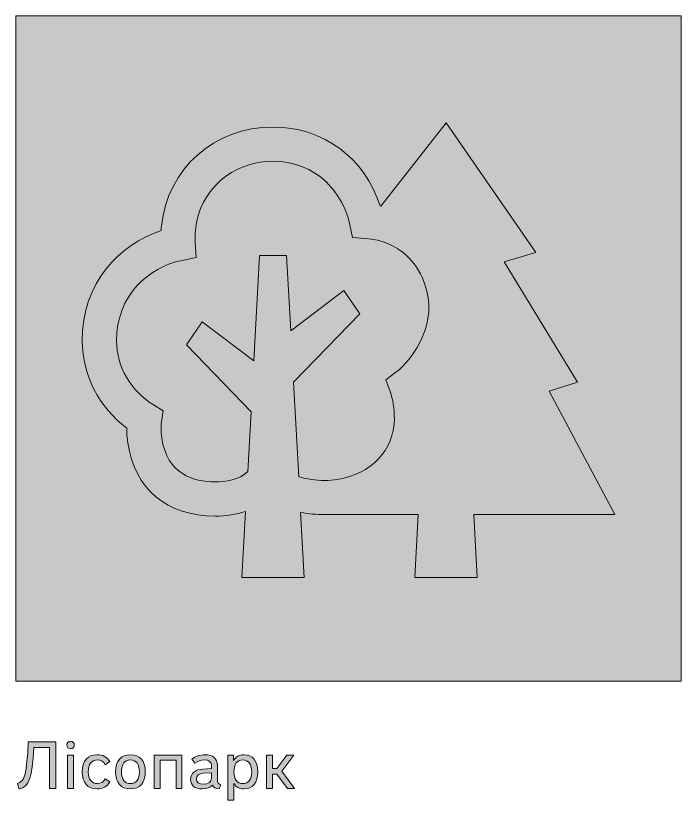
# Model space of a CAD drawing. Header units: millimetres. Extents: x -1334 to 1514, y -1037 to 10.
# Drawn here: x 813.7 to 913.7, y -596.9 to -479 of the extents above; entities that cross this region are included whole.
import ezdxf

# ---------------------------------------------------------------- set-up
doc = ezdxf.new("R2010")
doc.units = ezdxf.units.MM
doc.header["$MEASUREMENT"] = 0
doc.layers.add('bg', color=7, linetype='Continuous', lineweight=0)
doc.layers.add('icons', color=7, linetype='Continuous', lineweight=0)

# ---------------------------------------------------------------- blocks, each defined once
blk = doc.blocks.new('Block_56')
at = {"layer": 'icons', "true_color": 0x231f20, "transparency": 33554687}
h = blk.add_hatch(color=250, dxfattribs=at)
h.dxf.hatch_style = 2
edge = h.paths.add_edge_path()
edge.add_spline(control_points=[(813.97, -594.37), (815.07, -594.07), (815.36, -592.94), (815.6, -588.14), (815.6, -588.14), (819.72, -588.14), (819.72, -588.14), (819.72, -588.14), (819.72, -595.12), (819.72, -595.12), (819.72, -595.12), (818.77, -595.12), (818.77, -595.12), (818.77, -595.12), (818.77, -588.99), (818.77, -588.99), (818.77, -588.99), (816.41, -588.99), (816.41, -588.99), (816.15, -593.65), (815.78, -594.8), (814.21, -595.22), (814.21, -595.22), (813.97, -594.37), (813.97, -594.37)], knot_values=[0, 0, 0, 0, 1, 1, 1, 2, 2, 2, 3, 3, 3, 4, 4, 4, 5, 5, 5, 6, 6, 6, 7, 7, 7, 8, 8, 8, 8], degree=3, periodic=0)
h = blk.add_hatch(color=250, dxfattribs=at)
h.dxf.hatch_style = 2
edge = h.paths.add_edge_path()
edge.add_spline(control_points=[(822.39, -595.12), (822.39, -595.12), (821.49, -595.12), (821.49, -595.12), (821.49, -595.12), (821.49, -590.14), (821.49, -590.14), (821.49, -590.14), (822.39, -590.14), (822.39, -590.14), (822.39, -590.14), (822.39, -595.12), (822.39, -595.12)], knot_values=[0, 0, 0, 0, 1, 1, 1, 2, 2, 2, 3, 3, 3, 4, 4, 4, 4], degree=3, periodic=0)
edge = h.paths.add_edge_path()
edge.add_spline(control_points=[(821.94, -588.04), (822.27, -588.04), (822.51, -588.28), (822.51, -588.61), (822.51, -588.94), (822.27, -589.19), (821.94, -589.19), (821.61, -589.19), (821.37, -588.94), (821.37, -588.61), (821.37, -588.28), (821.61, -588.04), (821.94, -588.04)], knot_values=[0, 0, 0, 0, 1, 1, 1, 2, 2, 2, 3, 3, 3, 4, 4, 4, 4], degree=3, periodic=0)
h = blk.add_hatch(color=250, dxfattribs=at)
h.dxf.hatch_style = 2
edge = h.paths.add_edge_path()
edge.add_spline(control_points=[(824.6, -592.63), (824.6, -593.75), (825.12, -594.4), (826, -594.4), (826.52, -594.4), (826.88, -594.17), (827.17, -593.69), (827.17, -593.69), (827.84, -594.16), (827.84, -594.16), (827.4, -594.86), (826.81, -595.2), (825.96, -595.2), (824.52, -595.2), (823.71, -594.25), (823.71, -592.63), (823.71, -590.99), (824.53, -590.06), (825.96, -590.06), (826.8, -590.06), (827.4, -590.39), (827.84, -591.08), (827.84, -591.08), (827.17, -591.56), (827.17, -591.56), (826.89, -591.08), (826.52, -590.85), (826, -590.85), (825.11, -590.85), (824.6, -591.5), (824.6, -592.63)], knot_values=[0, 0, 0, 0, 1, 1, 1, 2, 2, 2, 3, 3, 3, 4, 4, 4, 5, 5, 5, 6, 6, 6, 7, 7, 7, 8, 8, 8, 9, 9, 9, 10, 10, 10, 10], degree=3, periodic=0)
h = blk.add_hatch(color=250, dxfattribs=at)
h.dxf.hatch_style = 2
edge = h.paths.add_edge_path()
edge.add_spline(control_points=[(830.93, -594.39), (831.8, -594.39), (832.28, -593.77), (832.28, -592.63), (832.28, -591.47), (831.8, -590.85), (830.93, -590.85), (830.06, -590.85), (829.59, -591.47), (829.59, -592.63), (829.59, -593.77), (830.06, -594.39), (830.93, -594.39)], knot_values=[0, 0, 0, 0, 1, 1, 1, 2, 2, 2, 3, 3, 3, 4, 4, 4, 4], degree=3, periodic=0)
edge = h.paths.add_edge_path()
edge.add_spline(control_points=[(830.93, -595.2), (829.51, -595.2), (828.69, -594.26), (828.69, -592.63), (828.69, -590.99), (829.51, -590.06), (830.93, -590.06), (832.36, -590.06), (833.17, -590.99), (833.17, -592.63), (833.17, -594.26), (832.36, -595.2), (830.93, -595.2)], knot_values=[0, 0, 0, 0, 1, 1, 1, 2, 2, 2, 3, 3, 3, 4, 4, 4, 4], degree=3, periodic=0)
h = blk.add_hatch(color=250, dxfattribs=at)
h.dxf.hatch_style = 2
edge = h.paths.add_edge_path()
edge.add_spline(control_points=[(834.5, -595.12), (834.5, -595.12), (834.5, -590.14), (834.5, -590.14), (834.5, -590.14), (838.68, -590.14), (838.68, -590.14), (838.68, -590.14), (838.68, -595.12), (838.68, -595.12), (838.68, -595.12), (837.79, -595.12), (837.79, -595.12), (837.79, -595.12), (837.79, -590.9), (837.79, -590.9), (837.79, -590.9), (835.4, -590.9), (835.4, -590.9), (835.4, -590.9), (835.4, -595.12), (835.4, -595.12), (835.4, -595.12), (834.5, -595.12), (834.5, -595.12)], knot_values=[0, 0, 0, 0, 1, 1, 1, 2, 2, 2, 3, 3, 3, 4, 4, 4, 5, 5, 5, 6, 6, 6, 7, 7, 7, 8, 8, 8, 8], degree=3, periodic=0)
h = blk.add_hatch(color=250, dxfattribs=at)
h.dxf.hatch_style = 2
edge = h.paths.add_edge_path()
edge.add_spline(control_points=[(841.92, -592.85), (841.23, -592.88), (840.85, -593.2), (840.85, -593.7), (840.85, -594.21), (841.22, -594.49), (841.92, -594.49), (842.68, -594.49), (843.12, -594.16), (843.12, -593.55), (843.12, -593.55), (843.12, -592.79), (843.12, -592.79), (843.12, -592.79), (841.92, -592.85), (841.92, -592.85)], knot_values=[0, 0, 0, 0, 1, 1, 1, 2, 2, 2, 3, 3, 3, 4, 4, 4, 5, 5, 5, 5], degree=3, periodic=0)
edge = h.paths.add_edge_path()
edge.add_spline(control_points=[(840.17, -590.74), (840.71, -590.3), (841.35, -590.06), (842.13, -590.06), (843.36, -590.06), (844.01, -590.63), (844.01, -591.7), (844.01, -591.7), (844.01, -593.86), (844.01, -593.86), (844.01, -594.27), (844.2, -594.53), (844.53, -594.59), (844.53, -594.59), (844.26, -595.19), (844.26, -595.19), (843.78, -595.19), (843.43, -594.99), (843.25, -594.63), (842.98, -594.98), (842.4, -595.2), (841.71, -595.2), (840.61, -595.2), (839.99, -594.67), (839.99, -593.79), (839.99, -592.86), (840.68, -592.27), (841.84, -592.21), (841.84, -592.21), (843.12, -592.14), (843.12, -592.14), (843.12, -592.14), (843.12, -591.73), (843.12, -591.73), (843.12, -591.16), (842.74, -590.83), (842.05, -590.83), (841.52, -590.83), (841.03, -591.01), (840.64, -591.35), (840.64, -591.35), (840.17, -590.74), (840.17, -590.74)], knot_values=[0, 0, 0, 0, 1, 1, 1, 2, 2, 2, 3, 3, 3, 4, 4, 4, 5, 5, 5, 6, 6, 6, 7, 7, 7, 8, 8, 8, 9, 9, 9, 10, 10, 10, 11, 11, 11, 12, 12, 12, 13, 13, 13, 14, 14, 14, 14], degree=3, periodic=0)
h = blk.add_hatch(color=250, dxfattribs=at)
h.dxf.hatch_style = 2
edge = h.paths.add_edge_path()
edge.add_spline(control_points=[(847.82, -590.85), (846.96, -590.85), (846.48, -591.47), (846.48, -592.63), (846.48, -593.77), (846.96, -594.39), (847.82, -594.39), (848.69, -594.39), (849.17, -593.77), (849.17, -592.63), (849.17, -591.48), (848.69, -590.85), (847.82, -590.85)], knot_values=[0, 0, 0, 0, 1, 1, 1, 2, 2, 2, 3, 3, 3, 4, 4, 4, 4], degree=3, periodic=0)
edge = h.paths.add_edge_path()
edge.add_spline(control_points=[(848, -590.06), (849.31, -590.06), (850.06, -590.99), (850.06, -592.63), (850.06, -594.26), (849.32, -595.2), (848, -595.2), (847.3, -595.2), (846.79, -594.91), (846.48, -594.37), (846.48, -594.37), (846.48, -596.91), (846.48, -596.91), (846.48, -596.91), (845.58, -596.91), (845.58, -596.91), (845.58, -596.91), (845.58, -590.14), (845.58, -590.14), (845.58, -590.14), (846.43, -590.14), (846.43, -590.14), (846.43, -590.14), (846.43, -590.93), (846.43, -590.93), (846.74, -590.37), (847.27, -590.06), (848, -590.06)], knot_values=[0, 0, 0, 0, 1, 1, 1, 2, 2, 2, 3, 3, 3, 4, 4, 4, 5, 5, 5, 6, 6, 6, 7, 7, 7, 8, 8, 8, 9, 9, 9, 9], degree=3, periodic=0)
h = blk.add_hatch(color=250, dxfattribs=at)
h.dxf.hatch_style = 2
edge = h.paths.add_edge_path()
edge.add_spline(control_points=[(852.29, -592.96), (852.29, -592.96), (852.29, -595.12), (852.29, -595.12), (852.29, -595.12), (851.39, -595.12), (851.39, -595.12), (851.39, -595.12), (851.39, -590.14), (851.39, -590.14), (851.39, -590.14), (852.29, -590.14), (852.29, -590.14), (852.29, -590.14), (852.29, -592.14), (852.29, -592.14), (852.29, -592.14), (852.95, -592.14), (852.95, -592.14), (852.95, -592.14), (854.42, -590.14), (854.42, -590.14), (854.42, -590.14), (855.47, -590.14), (855.47, -590.14), (855.47, -590.14), (853.69, -592.55), (853.69, -592.55), (853.69, -592.55), (855.61, -595.12), (855.61, -595.12), (855.61, -595.12), (854.56, -595.12), (854.56, -595.12), (854.56, -595.12), (852.95, -592.96), (852.95, -592.96), (852.95, -592.96), (852.29, -592.96), (852.29, -592.96)], knot_values=[0, 0, 0, 0, 1, 1, 1, 2, 2, 2, 3, 3, 3, 4, 4, 4, 5, 5, 5, 6, 6, 6, 7, 7, 7, 8, 8, 8, 9, 9, 9, 10, 10, 10, 11, 11, 11, 12, 12, 12, 13, 13, 13, 13], degree=3, periodic=0)
at = {"layer": 'icons'}
for points, knots in [([(813.97, -594.37), (815.07, -594.07), (815.36, -592.94), (815.6, -588.14), (815.6, -588.14), (819.72, -588.14), (819.72, -588.14), (819.72, -588.14), (819.72, -595.12), (819.72, -595.12), (819.72, -595.12), (818.77, -595.12), (818.77, -595.12), (818.77, -595.12), (818.77, -588.99), (818.77, -588.99), (818.77, -588.99), (816.41, -588.99), (816.41, -588.99), (816.15, -593.65), (815.78, -594.8), (814.21, -595.22), (814.21, -595.22), (813.97, -594.37), (813.97, -594.37)], [0, 0, 0, 0, 1, 1, 1, 2, 2, 2, 3, 3, 3, 4, 4, 4, 5, 5, 5, 6, 6, 6, 7, 7, 7, 8, 8, 8, 8]), ([(821.94, -588.04), (822.27, -588.04), (822.51, -588.28), (822.51, -588.61), (822.51, -588.94), (822.27, -589.19), (821.94, -589.19), (821.61, -589.19), (821.37, -588.94), (821.37, -588.61), (821.37, -588.28), (821.61, -588.04), (821.94, -588.04)], [0, 0, 0, 0, 1, 1, 1, 2, 2, 2, 3, 3, 3, 4, 4, 4, 4]), ([(822.39, -595.12), (822.39, -595.12), (821.49, -595.12), (821.49, -595.12), (821.49, -595.12), (821.49, -590.14), (821.49, -590.14), (821.49, -590.14), (822.39, -590.14), (822.39, -590.14), (822.39, -590.14), (822.39, -595.12), (822.39, -595.12)], [0, 0, 0, 0, 1, 1, 1, 2, 2, 2, 3, 3, 3, 4, 4, 4, 4]), ([(824.6, -592.63), (824.6, -593.75), (825.12, -594.4), (826, -594.4), (826.52, -594.4), (826.88, -594.17), (827.17, -593.69), (827.17, -593.69), (827.84, -594.16), (827.84, -594.16), (827.4, -594.86), (826.81, -595.2), (825.96, -595.2), (824.52, -595.2), (823.71, -594.25), (823.71, -592.63), (823.71, -590.99), (824.53, -590.06), (825.96, -590.06), (826.8, -590.06), (827.4, -590.39), (827.84, -591.08), (827.84, -591.08), (827.17, -591.56), (827.17, -591.56), (826.89, -591.08), (826.52, -590.85), (826, -590.85), (825.11, -590.85), (824.6, -591.5), (824.6, -592.63)], [0, 0, 0, 0, 1, 1, 1, 2, 2, 2, 3, 3, 3, 4, 4, 4, 5, 5, 5, 6, 6, 6, 7, 7, 7, 8, 8, 8, 9, 9, 9, 10, 10, 10, 10]), ([(830.93, -595.2), (829.51, -595.2), (828.69, -594.26), (828.69, -592.63), (828.69, -590.99), (829.51, -590.06), (830.93, -590.06), (832.36, -590.06), (833.17, -590.99), (833.17, -592.63), (833.17, -594.26), (832.36, -595.2), (830.93, -595.2)], [0, 0, 0, 0, 1, 1, 1, 2, 2, 2, 3, 3, 3, 4, 4, 4, 4]), ([(834.5, -595.12), (834.5, -595.12), (834.5, -590.14), (834.5, -590.14), (834.5, -590.14), (838.68, -590.14), (838.68, -590.14), (838.68, -590.14), (838.68, -595.12), (838.68, -595.12), (838.68, -595.12), (837.79, -595.12), (837.79, -595.12), (837.79, -595.12), (837.79, -590.9), (837.79, -590.9), (837.79, -590.9), (835.4, -590.9), (835.4, -590.9), (835.4, -590.9), (835.4, -595.12), (835.4, -595.12), (835.4, -595.12), (834.5, -595.12), (834.5, -595.12)], [0, 0, 0, 0, 1, 1, 1, 2, 2, 2, 3, 3, 3, 4, 4, 4, 5, 5, 5, 6, 6, 6, 7, 7, 7, 8, 8, 8, 8]), ([(840.17, -590.74), (840.71, -590.3), (841.35, -590.06), (842.13, -590.06), (843.36, -590.06), (844.01, -590.63), (844.01, -591.7), (844.01, -591.7), (844.01, -593.86), (844.01, -593.86), (844.01, -594.27), (844.2, -594.53), (844.53, -594.59), (844.53, -594.59), (844.26, -595.19), (844.26, -595.19), (843.78, -595.19), (843.43, -594.99), (843.25, -594.63), (842.98, -594.98), (842.4, -595.2), (841.71, -595.2), (840.61, -595.2), (839.99, -594.67), (839.99, -593.79), (839.99, -592.86), (840.68, -592.27), (841.84, -592.21), (841.84, -592.21), (843.12, -592.14), (843.12, -592.14), (843.12, -592.14), (843.12, -591.73), (843.12, -591.73), (843.12, -591.16), (842.74, -590.83), (842.05, -590.83), (841.52, -590.83), (841.03, -591.01), (840.64, -591.35), (840.64, -591.35), (840.17, -590.74), (840.17, -590.74)], [0, 0, 0, 0, 1, 1, 1, 2, 2, 2, 3, 3, 3, 4, 4, 4, 5, 5, 5, 6, 6, 6, 7, 7, 7, 8, 8, 8, 9, 9, 9, 10, 10, 10, 11, 11, 11, 12, 12, 12, 13, 13, 13, 14, 14, 14, 14]), ([(848, -590.06), (849.31, -590.06), (850.06, -590.99), (850.06, -592.63), (850.06, -594.26), (849.32, -595.2), (848, -595.2), (847.3, -595.2), (846.79, -594.91), (846.48, -594.37), (846.48, -594.37), (846.48, -596.91), (846.48, -596.91), (846.48, -596.91), (845.58, -596.91), (845.58, -596.91), (845.58, -596.91), (845.58, -590.14), (845.58, -590.14), (845.58, -590.14), (846.43, -590.14), (846.43, -590.14), (846.43, -590.14), (846.43, -590.93), (846.43, -590.93), (846.74, -590.37), (847.27, -590.06), (848, -590.06)], [0, 0, 0, 0, 1, 1, 1, 2, 2, 2, 3, 3, 3, 4, 4, 4, 5, 5, 5, 6, 6, 6, 7, 7, 7, 8, 8, 8, 9, 9, 9, 9]), ([(852.29, -592.96), (852.29, -592.96), (852.29, -595.12), (852.29, -595.12), (852.29, -595.12), (851.39, -595.12), (851.39, -595.12), (851.39, -595.12), (851.39, -590.14), (851.39, -590.14), (851.39, -590.14), (852.29, -590.14), (852.29, -590.14), (852.29, -590.14), (852.29, -592.14), (852.29, -592.14), (852.29, -592.14), (852.95, -592.14), (852.95, -592.14), (852.95, -592.14), (854.42, -590.14), (854.42, -590.14), (854.42, -590.14), (855.47, -590.14), (855.47, -590.14), (855.47, -590.14), (853.69, -592.55), (853.69, -592.55), (853.69, -592.55), (855.61, -595.12), (855.61, -595.12), (855.61, -595.12), (854.56, -595.12), (854.56, -595.12), (854.56, -595.12), (852.95, -592.96), (852.95, -592.96), (852.95, -592.96), (852.29, -592.96), (852.29, -592.96)], [0, 0, 0, 0, 1, 1, 1, 2, 2, 2, 3, 3, 3, 4, 4, 4, 5, 5, 5, 6, 6, 6, 7, 7, 7, 8, 8, 8, 9, 9, 9, 10, 10, 10, 11, 11, 11, 12, 12, 12, 13, 13, 13, 13]), ([(830.93, -594.39), (831.8, -594.39), (832.28, -593.77), (832.28, -592.63), (832.28, -591.47), (831.8, -590.85), (830.93, -590.85), (830.06, -590.85), (829.59, -591.47), (829.59, -592.63), (829.59, -593.77), (830.06, -594.39), (830.93, -594.39)], [0, 0, 0, 0, 1, 1, 1, 2, 2, 2, 3, 3, 3, 4, 4, 4, 4]), ([(847.82, -590.85), (846.96, -590.85), (846.48, -591.47), (846.48, -592.63), (846.48, -593.77), (846.96, -594.39), (847.82, -594.39), (848.69, -594.39), (849.17, -593.77), (849.17, -592.63), (849.17, -591.48), (848.69, -590.85), (847.82, -590.85)], [0, 0, 0, 0, 1, 1, 1, 2, 2, 2, 3, 3, 3, 4, 4, 4, 4]), ([(841.92, -592.85), (841.23, -592.88), (840.85, -593.2), (840.85, -593.7), (840.85, -594.21), (841.22, -594.49), (841.92, -594.49), (842.68, -594.49), (843.12, -594.16), (843.12, -593.55), (843.12, -593.55), (843.12, -592.79), (843.12, -592.79), (843.12, -592.79), (841.92, -592.85), (841.92, -592.85)], [0, 0, 0, 0, 1, 1, 1, 2, 2, 2, 3, 3, 3, 4, 4, 4, 5, 5, 5, 5])]:
    blk.add_open_spline(points, degree=3, knots=knots, dxfattribs=at)
blk = doc.blocks.new('Block_172')
at = {"layer": 'icons'}
for points, knots in [([(903.7, -553.95), (903.7, -553.95), (893.85, -535.41), (893.85, -535.41), (893.85, -535.41), (898.11, -534.08), (898.11, -534.08), (898.11, -534.08), (887.09, -516.01), (887.09, -516.01), (887.09, -516.01), (891.86, -514.58), (891.86, -514.58), (891.86, -514.58), (878.36, -495.11), (878.36, -495.11), (878.36, -495.11), (868.58, -507.6), (868.58, -507.6), (868.54, -507.59), (868.49, -507.58), (868.45, -507.57), (866.19, -500.42), (859.93, -495.73), (852.37, -495.73), (843.53, -495.73), (836.47, -501.99), (835.6, -510.62), (835.57, -510.85), (835.55, -511.08), (835.54, -511.3), (829.33, -513.39), (823.65, -519.04), (823.7, -527.92), (823.74, -533.07), (826.21, -537.84), (830.39, -540.97), (830.38, -541.68), (830.44, -542.42), (830.55, -543.19), (831.54, -550.09), (836.44, -554.2), (843.66, -554.2), (845.33, -554.2), (846.85, -553.97), (848.21, -553.52), (848.21, -553.52), (847.67, -563.44), (847.67, -563.44), (847.67, -563.44), (852.36, -563.44), (852.36, -563.44), (852.36, -563.44), (857.05, -563.44), (857.05, -563.44), (857.05, -563.44), (856.51, -553.65), (856.51, -553.65), (856.51, -553.65), (856.51, -553.65), (856.51, -553.65), (857.67, -553.86), (858.87, -553.98), (860.1, -553.98), (860.46, -553.98), (860.8, -553.97), (861.15, -553.95), (861.15, -553.95), (874.19, -553.95), (874.19, -553.95), (874.19, -553.95), (873.66, -563.44), (873.66, -563.44), (873.66, -563.44), (883.05, -563.44), (883.05, -563.44), (883.05, -563.44), (882.52, -553.95), (882.52, -553.95), (882.52, -553.95), (903.7, -553.95), (903.7, -553.95)], [0, 0, 0, 0, 1, 1, 1, 2, 2, 2, 3, 3, 3, 4, 4, 4, 5, 5, 5, 6, 6, 6, 7, 7, 7, 8, 8, 8, 9, 9, 9, 10, 10, 10, 11, 11, 11, 12, 12, 12, 13, 13, 13, 14, 14, 14, 15, 15, 15, 16, 16, 16, 17, 17, 17, 18, 18, 18, 19, 19, 19, 20, 20, 20, 21, 21, 21, 22, 22, 22, 23, 23, 23, 24, 24, 24, 25, 25, 25, 26, 26, 26, 27, 27, 27, 27]), ([(856.22, -548.3), (856.22, -548.3), (856.22, -548.3), (856.22, -548.3), (856.22, -548.3), (855.44, -534.07), (855.44, -534.07), (855.44, -534.07), (865.4, -523.78), (865.4, -523.78), (865.4, -523.78), (863.01, -520.32), (863.01, -520.32), (863.01, -520.32), (855.02, -526.38), (855.02, -526.38), (855.02, -526.38), (854.39, -515.04), (854.39, -515.04), (854.39, -515.04), (852.37, -515.04), (852.37, -515.04), (852.37, -515.04), (850.35, -515.04), (850.35, -515.04), (850.35, -515.04), (849.48, -530.89), (849.48, -530.89), (849.48, -530.89), (841.73, -525.01), (841.73, -525.01), (841.73, -525.01), (839.34, -528.48), (839.34, -528.48), (839.34, -528.48), (849.06, -538.51), (849.06, -538.51), (849.06, -538.51), (848.56, -547.51), (848.56, -547.51), (848.56, -547.51), (848.56, -547.51), (848.56, -547.51), (847.24, -548.77), (845.22, -549.06), (843.68, -549.06), (840.45, -549.06), (836.43, -547.91), (835.65, -542.45), (835.51, -541.54), (835.5, -540.73), (835.6, -540.04), (835.6, -540.04), (835.85, -538.37), (835.85, -538.37), (835.85, -538.37), (834.41, -537.49), (834.41, -537.49), (830.96, -535.36), (828.89, -531.77), (828.86, -527.89), (828.82, -520.95), (833.74, -516.8), (838.64, -515.77), (838.64, -515.77), (840.8, -515.32), (840.8, -515.32), (840.8, -515.32), (840.67, -513.12), (840.67, -513.12), (840.63, -512.5), (840.64, -511.84), (840.71, -511.16), (841.32, -505.2), (846.23, -500.88), (852.38, -500.88), (858.95, -500.88), (862.9, -505.68), (863.91, -510.44), (863.91, -510.44), (864.31, -512.31), (864.31, -512.31), (864.31, -512.31), (866.22, -512.46), (866.22, -512.46), (868.85, -512.65), (870.85, -513.62), (872.32, -514.95), (874.79, -517.18), (875.78, -520.43), (875.78, -522.87), (875.78, -526.28), (873.65, -530.45), (870.82, -532.58), (870.82, -532.58), (869.32, -533.72), (869.32, -533.72), (869.32, -533.72), (869.96, -535.49), (869.96, -535.49), (870.38, -536.64), (870.59, -538.02), (870.59, -539.59), (870.59, -544.27), (867.04, -547.92), (862.07, -548.69), (861.44, -548.79), (860.78, -548.84), (860.11, -548.84), (858.74, -548.84), (857.43, -548.65), (856.22, -548.3)], [0, 0, 0, 0, 1, 1, 1, 2, 2, 2, 3, 3, 3, 4, 4, 4, 5, 5, 5, 6, 6, 6, 7, 7, 7, 8, 8, 8, 9, 9, 9, 10, 10, 10, 11, 11, 11, 12, 12, 12, 13, 13, 13, 14, 14, 14, 15, 15, 15, 16, 16, 16, 17, 17, 17, 18, 18, 18, 19, 19, 19, 20, 20, 20, 21, 21, 21, 22, 22, 22, 23, 23, 23, 24, 24, 24, 25, 25, 25, 26, 26, 26, 27, 27, 27, 28, 28, 28, 29, 29, 29, 30, 30, 30, 31, 31, 31, 32, 32, 32, 33, 33, 33, 34, 34, 34, 35, 35, 35, 36, 36, 36, 37, 37, 37, 37])]:
    blk.add_open_spline(points, degree=3, knots=knots, dxfattribs=at)
blk = doc.blocks.new('Block_171')
at = {"layer": 'icons'}
blk.add_blockref('Block_172', (0, 0), dxfattribs=at)

msp = doc.modelspace()

# ---------------------------------------------------------------- hatches: boundary and pattern name
at = {"layer": 'bg', "true_color": 0x592d2c, "transparency": 33554687}
h = msp.add_hatch(color=29, dxfattribs=at)
h.dxf.hatch_style = 2
h.paths.add_polyline_path([(913.7, -579), (813.7, -579), (813.7, -479), (913.7, -479)])

# ---------------------------------------------------------------- linework, layer by layer
at = {"layer": 'bg'}
msp.add_lwpolyline([(913.7, -579), (813.7, -579), (813.7, -479), (913.7, -479)], close=True, dxfattribs=at)

# ---------------------------------------------------------------- block references
at = {"layer": 'icons'}
for name in ['Block_171', 'Block_56']:
    msp.add_blockref(name, (0, 0), dxfattribs=at)

doc.saveas('drawing.dxf')
